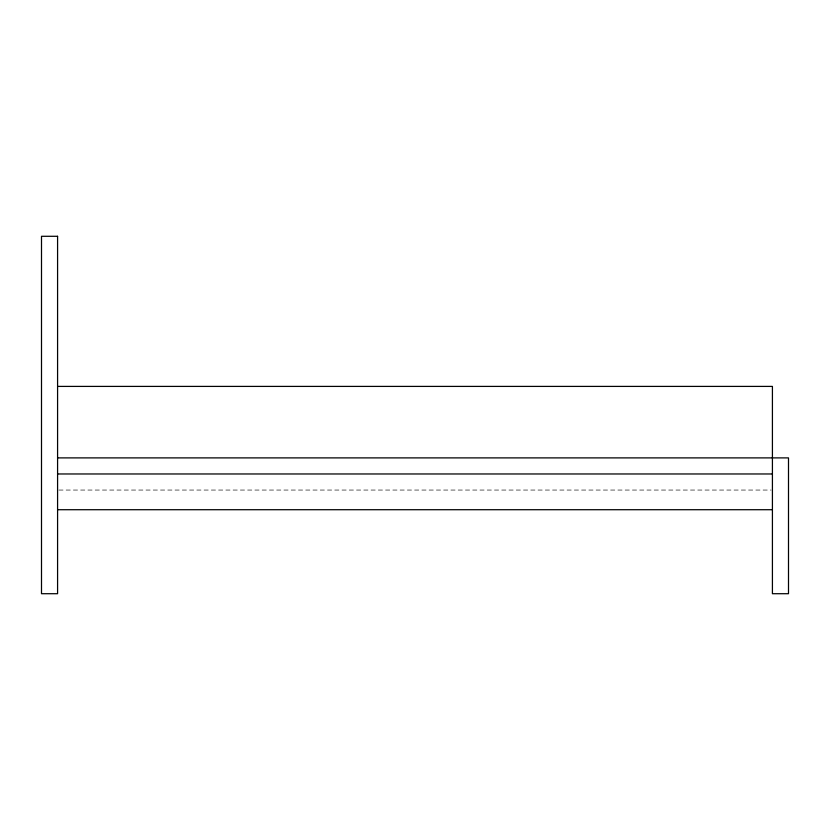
<?xml version="1.0" encoding="UTF-8"?>
<svg xmlns="http://www.w3.org/2000/svg" width="830" height="830" viewBox="0 0 830 830"><rect width="100%" height="100%" fill="white"/><g stroke="black" fill="none" stroke-linecap="round" stroke-linejoin="round"><path stroke-width="0.62" stroke-dasharray="4.15 3.11" d="M58.878 490.053L771.122 490.053"/><path stroke-width="1.25" d="M57.581 386.407L772.419 386.407L772.419 593.709L788.5 593.709L788.5 457.89L57.581 457.89M57.581 473.971L772.419 473.971M57.581 509.713L772.419 509.713M57.581 236.291L41.5 236.291L41.5 593.709L57.581 593.709L57.581 236.291"/></g></svg>
